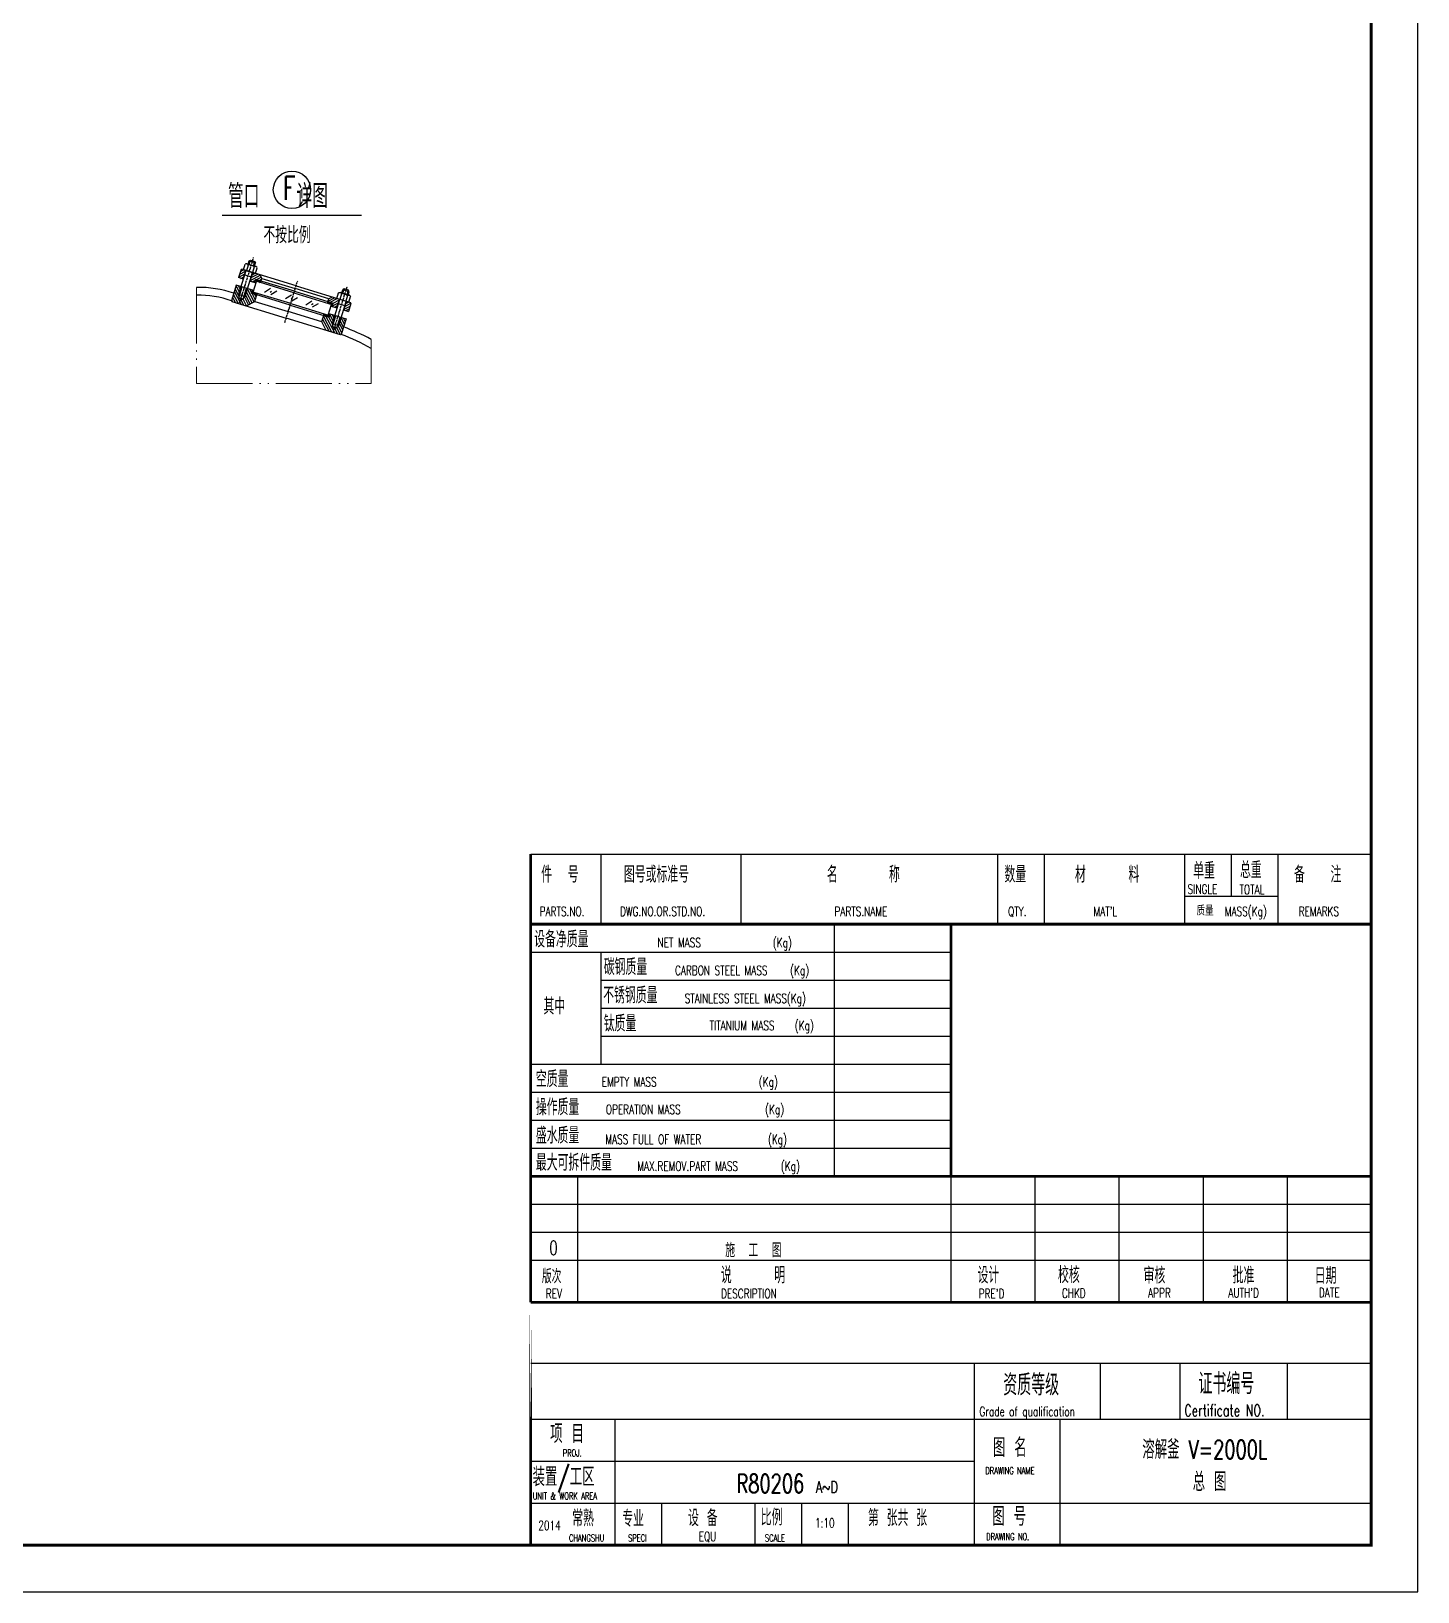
# Model space of a CAD drawing. Extents: x -24492 to -8511, y -379 to 8736.
# Drawn here: x -11481 to -8511, y -379 to 2964 of the extents above; entities that cross this region are included whole.
import ezdxf

# ---------------------------------------------------------------- set-up
doc = ezdxf.new("R2010")
doc.units = 0
doc.header["$MEASUREMENT"] = 0
doc.linetypes.add('ACAD_ISO04W100', pattern=[30.5, 24, -3, 0.5, -3])
doc.linetypes.add('ACAD_ISO05W100', pattern=[34, 24, -3, 0.5, -3, 0.5, -3])
for name, color, linetype in [('1中心线', 3, 'ACAD_ISO04W100'), ('3轮廓', 7, 'CONTINUOUS'), ('3轮廓、图框', 7, 'CONTINUOUS'), ('4文字、标注、剖面线', 5, 'CONTINUOUS'), ('4文字标注', 5, 'CONTINUOUS'), ('5剖面线', 4, 'CONTINUOUS')]:
    doc.layers.add(name, color=color, linetype=linetype)
doc.layers.add('双点划线', color=6, linetype='ACAD_ISO05W100', lineweight=18)
doc.styles.add('样式 2', font='ROMANS.shx', dxfattribs={"width": 0.75, "bigfont": 'hmhz.shx'})

# ---------------------------------------------------------------- blocks, each defined once
blk = doc.blocks.new('A$C21EA7D01')
at = {"layer": '3轮廓'}
for p, q in [((0, 0), (0, 10.5)), ((0, 0), (22.7, 0)), ((2.9, 12), (19.9, 12)), ((5.7, 10.5), (5.7, 0)), ((17, 10.5), (17, 0)), ((22.7, 0), (22.7, 10.5))]:
    blk.add_line(p, q, dxfattribs=at)
for centre, radius, start, end in [((2.9, 8.5), 3.48, 34.858, 145.142), ((11.4, 0.5), 11.5, 60.4605, 119.5395), ((19.9, 8.5), 3.48, 34.858, 145.142)]:
    blk.add_arc(centre, radius, start, end, dxfattribs=at)
blk = doc.blocks.new('管口符号')
at = {"layer": '4文字标注'}
blk.add_circle((-1249.14, -514.69), 4, dxfattribs=at)
at = {"layer": '4文字标注', "style": '样式 2', "width": 0.7}
for tag, p, height in [('A', (-1250.76, -516.64), 5), ('1', (-1247.74, -516.63), 2)]:
    blk.add_attdef(tag, p, '', height=height, dxfattribs=at)

msp = doc.modelspace()

# ---------------------------------------------------------------- hatches: boundary and pattern name
at = {"layer": '4文字、标注、剖面线'}
h = msp.add_hatch(dxfattribs=at)
h.set_pattern_fill('ANSI31', color=256, scale=36, angle=342.92205994, style=0)
h.set_pattern_definition([(27.922, (-11121.9335, 2366.815), (-2.107215, 3.976134), [])])
h.paths.add_polyline_path([(-11021.65653, 2451.51272), (-11030.25968, 2454.15577), (-11031.75918, 2453.36109), (-11037.04528, 2436.15478), (-11027.29504, 2433.15933)])
h.paths.add_polyline_path([(-10991.25871, 2442.17394), (-11006.74439, 2446.93144), (-11012.3829, 2428.57804), (-11002.63266, 2425.58258), (-11000.51822, 2432.4651), (-10989.04734, 2428.94104), (-10987.28531, 2434.67647)])
h.paths.add_polyline_path([(-10820.91624, 2389.84154), (-10836.40192, 2394.59903), (-10843.89939, 2390.62563), (-10845.66142, 2384.89019), (-10834.19055, 2381.36612), (-10836.30499, 2374.4836), (-10826.55474, 2371.48814)])
h.paths.add_polyline_path([(-10796.60626, 2381.11771), (-10797.40094, 2382.6172), (-10806.0041, 2385.26025), (-10811.64261, 2366.90685), (-10801.89237, 2363.9114)])
h = msp.add_hatch(dxfattribs=at)
h.set_pattern_fill('ANSI31', color=256, scale=36, angle=72.92205994, style=0)
h.set_pattern_definition([(117.922, (-11121.9335, 2366.815), (-3.976134, -2.107215), [])])
h.paths.add_polyline_path([(-11009.68079, 2402.64083), (-11007.56635, 2409.52336), (-11017.89014, 2412.69502), (-11023.17624, 2395.48871), (-11025.47042, 2396.19352), (-11027.23741, 2390.44194), (-11032.63961, 2389.20248), (-11036.41411, 2393.26119), (-11034.64711, 2399.01277), (-11036.94129, 2399.71759), (-11031.65519, 2416.9239), (-11041.97897, 2420.09556), (-11052.19877, 2386.83003), (-11051.40409, 2385.33053), (-11020.43273, 2375.81555), (-11002.4388, 2385.35172), (-10998.20992, 2399.11676)])
h.paths.add_polyline_path([(-10826.49712, 2328.77076), (-10831.89931, 2327.5313), (-10835.67382, 2331.59001), (-10833.90682, 2337.34159), (-10836.201, 2338.0464), (-10830.9149, 2355.25271), (-10841.23868, 2358.42438), (-10843.35312, 2351.54185), (-10854.824, 2355.06592), (-10859.05288, 2341.30087), (-10849.51671, 2323.30694), (-10818.54535, 2313.79196), (-10817.04586, 2314.58664), (-10806.82606, 2347.85217), (-10817.14985, 2351.02383), (-10822.43595, 2333.81752), (-10824.73012, 2334.52234)])
h = msp.add_hatch(dxfattribs=at)
h.set_pattern_fill('ANSI31', color=256, scale=12, angle=342.92205994, style=0)
h.set_pattern_definition([(27.92206, (-11121.9335, 2366.815), (-0.702405, 1.325378), [])])
h.paths.add_polyline_path([(-11000.51822, 2432.4651), (-11001.57544, 2429.02384), (-10990.10456, 2425.49977), (-10989.04734, 2428.94104)])
h.paths.add_polyline_path([(-11008.62357, 2406.08209), (-11009.68079, 2402.64083), (-10998.20992, 2399.11676), (-10997.1527, 2402.55803)])
h.paths.add_polyline_path([(-10835.24777, 2377.92486), (-10834.19055, 2381.36612), (-10845.66142, 2384.89019), (-10846.71864, 2381.44893)])
h.paths.add_polyline_path([(-10843.35312, 2351.54185), (-10842.2959, 2354.98311), (-10853.76678, 2358.50718), (-10854.824, 2355.06592)])

# ---------------------------------------------------------------- linework, layer by layer
at = {"layer": '1中心线', "ltscale": 0.2}
for p, q in [((-11030.46026, 2396.29628), (-11004.98839, 2479.20747)), ((-10937.77131, 2340.45832), (-10910.4123, 2429.51216)), ((-10834.60457, 2318.72565), (-10804.2481, 2417.53628))]:
    msp.add_line(p, q, dxfattribs=at)
at = {"layer": '1中心线'}
msp.add_line((-11034.82929, 2382.07504), (-11022.54528, 2422.0596), dxfattribs=at)
at = {"layer": '3轮廓'}
msp.add_lwpolyline([(-8611.28685, 7931.40926, 6, 6, 0), (-8611.28685, -278.59074, 6, 6, 0), (-14201.28685, -278.59074, 6, 6, 0), (-14201.28685, 7931.40926, 6, 6, 0), (-8611.28685, 7931.40926, 6, 6, 0), (-8611.28685, -278.59074, 0, 0, 0)], format="xyseb", dxfattribs=at)
at = {"layer": '3轮廓、图框'}
for p, q in [((-11014.73968, 2471.98404), (-11011.74069, 2473.5734)), ((-11014.55993, 2464.39676), (-11011.74069, 2473.5734)), ((-11011.74069, 2473.5734), (-11002.56399, 2470.75415)), ((-11031.75918, 2453.36109), (-11037.04528, 2436.15478)), ((-11036.94129, 2399.71759), (-11021.08299, 2451.33652)), ((-11031.75918, 2453.36109), (-11030.25968, 2454.15577)), ((-10913.83031, 2418.38649), (-11030.25968, 2454.15577)), ((-11027.29504, 2433.15933), (-11021.65653, 2451.51272)), ((-11023.98252, 2441.89852), (-11010.21747, 2437.66964)), ((-11023.17624, 2395.48871), (-11007.31794, 2447.10764)), ((-11016.8541, 2465.10157), (-11014.73968, 2471.98404)), ((-11014.73968, 2471.98404), (-11000.97463, 2467.75516)), ((-11012.3829, 2428.57804), (-11006.74439, 2446.93144)), ((-11005.38323, 2461.5775), (-11002.56399, 2470.75415)), ((-11003.08906, 2460.87269), (-11000.97463, 2467.75516)), ((-11002.56399, 2470.75415), (-11000.97463, 2467.75516)), ((-10991.25871, 2442.17394), (-10987.28531, 2434.67647)), ((-11041.97897, 2420.09556), (-11052.19877, 2386.83003)), ((-11004.69863, 2408.64234), (-11041.97897, 2420.09556)), ((-11026.72149, 2432.98312), (-11037.04528, 2436.15478)), ((-11036.41411, 2393.26119), (-11029.36101, 2416.21909)), ((-11027.23741, 2390.44194), (-11020.18431, 2413.39983)), ((-10999.76494, 2424.70156), (-11012.95644, 2428.75424)), ((-11009.68079, 2402.64083), (-11007.56635, 2409.52336)), ((-11005.75585, 2405.20108), (-10998.70772, 2428.14283)), ((-11002.63266, 2425.58258), (-11000.51822, 2432.4651)), ((-10918.4116, 2403.47435), (-11001.57544, 2429.02384)), ((-10917.35438, 2406.91561), (-11000.51822, 2432.4651)), ((-10990.10456, 2425.49977), (-10987.28531, 2434.67647)), ((-10987.28531, 2434.67647), (-10915.59235, 2412.65105)), ((-10917.35438, 2406.91561), (-10834.19055, 2381.36612)), ((-10843.89939, 2390.62563), (-10915.59235, 2412.65105)), ((-10913.83031, 2418.38649), (-10797.40094, 2382.6172)), ((-10816.11381, 2403.43038), (-10813.99939, 2410.31286)), ((-10811.0004, 2411.90222), (-10813.99939, 2410.31286)), ((-10800.23434, 2406.08397), (-10813.99939, 2410.31286)), ((-10813.81964, 2402.72557), (-10811.0004, 2411.90222)), ((-10801.8237, 2409.08296), (-10811.0004, 2411.90222)), ((-10804.64294, 2399.90632), (-10801.8237, 2409.08296)), ((-10800.23434, 2406.08397), (-10801.8237, 2409.08296)), ((-11052.19877, 2386.83003), (-11051.40409, 2385.33053)), ((-11051.40409, 2385.33053), (-10934.97472, 2349.56124)), ((-11023.17624, 2395.48871), (-11036.94129, 2399.71759)), ((-11032.63961, 2389.20248), (-11036.41411, 2393.26119)), ((-11036.41411, 2393.26119), (-11031.82576, 2391.85157)), ((-11032.63961, 2389.20248), (-11027.23741, 2390.44194)), ((-11027.23741, 2390.44194), (-11031.82576, 2391.85157)), ((-11020.43273, 2375.81555), (-11002.4388, 2385.35172)), ((-10926.51696, 2377.09134), (-11009.68079, 2402.64083)), ((-10925.45974, 2380.5326), (-11008.62357, 2406.08209)), ((-11002.4388, 2385.35172), (-10997.1527, 2402.55803)), ((-11002.4388, 2385.35172), (-10930.74584, 2363.32629)), ((-10926.51696, 2377.09134), (-10843.35312, 2351.54185)), ((-10925.45974, 2380.5326), (-10842.2959, 2354.98311)), ((-10918.4116, 2403.47435), (-10835.24777, 2377.92486)), ((-10846.71864, 2381.44893), (-10843.89939, 2390.62563)), ((-10845.16362, 2355.86413), (-10838.11549, 2378.80588)), ((-10836.40192, 2394.59903), (-10843.89939, 2390.62563)), ((-10839.17271, 2375.36462), (-10825.9812, 2371.31194)), ((-10836.30499, 2374.4836), (-10834.19055, 2381.36612)), ((-10836.201, 2338.0464), (-10820.34269, 2389.66534)), ((-10826.55474, 2371.48814), (-10820.91624, 2389.84154)), ((-10809.47717, 2375.99846), (-10823.24222, 2380.22734)), ((-10822.43595, 2333.81752), (-10806.57764, 2385.43645)), ((-10811.64261, 2366.90685), (-10806.0041, 2385.26025)), ((-10802.34876, 2399.2015), (-10800.23434, 2406.08397)), ((-10796.60626, 2381.11771), (-10801.89237, 2363.9114)), ((-10796.60626, 2381.11771), (-10797.40094, 2382.6172)), ((-10818.54535, 2313.79196), (-10934.97472, 2349.56124)), ((-10859.05288, 2341.30087), (-10930.74584, 2363.32629)), ((-10859.05288, 2341.30087), (-10853.76678, 2358.50718)), ((-10849.51671, 2323.30694), (-10859.05288, 2341.30087)), ((-10844.1064, 2359.30539), (-10806.82606, 2347.85217)), ((-10843.35312, 2351.54185), (-10841.23868, 2358.42438)), ((-10835.67382, 2331.59001), (-10828.62072, 2354.5479)), ((-10826.49712, 2328.77076), (-10819.44402, 2351.72865)), ((-10806.82606, 2347.85217), (-10817.04586, 2314.58664)), ((-10812.21615, 2367.08306), (-10801.89237, 2363.9114)), ((-10836.201, 2338.0464), (-10822.43595, 2333.81752)), ((-10835.67382, 2331.59001), (-10831.08547, 2330.18038)), ((-10831.89931, 2327.5313), (-10835.67382, 2331.59001)), ((-10831.89931, 2327.5313), (-10826.49712, 2328.77076)), ((-10826.49712, 2328.77076), (-10831.08547, 2330.18038)), ((-10817.04586, 2314.58664), (-10818.54535, 2313.79196)), ((-10411.28685, 1051.40926), (-10411.28685, 511.40926)), ((-10411.28685, 511.40926), (-10411.28685, 391.40926)), ((-10411.28685, 241.40926), (-8611.28685, 241.40926)), ((-10411.28685, 241.40926), (-8611.28685, 241.40926)), ((-10411.28685, 241.40926), (-8611.28685, 241.40926)), ((-10411.28685, 241.40926), (-8611.28685, 241.40926)), ((-8611.28685, 241.40926), (-8611.28685, -278.59074)), ((-10411.28685, -278.59074), (-8611.28685, -278.59074))]:
    msp.add_line(p, q, dxfattribs=at)
at = {"layer": '3轮廓、图框', "const_width": 6, "flags": 128}
for points in [[(-10411.28685, 1051.40926), (-10411.28685, 1201.40926)], [(-8611.28685, 1051.40926), (-8611.28685, 1201.40926)], [(-10411.28685, 511.40926), (-10411.28685, 1051.40926)], [(-10411.28685, 1051.40926), (-8611.28685, 1051.40926)], [(-10411.28685, 1051.40926), (-9511.28685, 1051.40926)], [(-9511.28685, 1051.40926), (-9511.28685, 511.40926)], [(-10411.28685, 241.40926), (-10411.28685, 511.40926)], [(-10411.28685, 511.40926), (-8611.28685, 511.40926)], [(-10411.28685, 511.40926), (-9511.28685, 511.40926)], [(-10411.28685, 241.40926), (-8611.28685, 241.40926), (-8611.28685, -278.59074), (-10411.28685, -278.59074)]]:
    msp.add_lwpolyline(points, dxfattribs=at)
msp.add_lwpolyline([(-10411.28685, 241.40926), (-10411.28685, -278.59074)], close=True, dxfattribs=at)
at = {"layer": '3轮廓、图框'}
for centre, radius, start, end in [((-11124.07441, 2173.3839), 242.0229, 71.49600969, 90.69684752), ((-11124.07441, 2173.3839), 225.2229, 71.38961216, 90.74883016), ((-10974.85482, 1895.76761), 447.56346, 60.3384501, 69.35383621), ((-10974.85482, 1895.76761), 464.36346, 61.51219182, 69.48308757)]:
    msp.add_arc(centre, radius, start, end, dxfattribs=at)
at = {"layer": '4文字、标注、剖面线'}
for p, q in [((-10968.5101, 2412.80329), (-10981.33543, 2404.24191)), ((-10955.47971, 2406.94803), (-10967.91509, 2399.65591)), ((-10966.25885, 2406.55542), (-10969.70939, 2404.37435)), ((-10923.62468, 2399.01365), (-10936.45, 2390.45227)), ((-10921.37342, 2392.76577), (-10924.82397, 2390.5847)), ((-10910.59428, 2393.15838), (-10923.02966, 2385.86627)), ((-10879.87961, 2386.03736), (-10892.70493, 2377.47598)), ((-10877.62835, 2379.78949), (-10881.0789, 2377.60842)), ((-10866.84922, 2380.1821), (-10879.28459, 2372.88998)), ((-10411.28685, 1201.40926), (-8611.28685, 1201.40926)), ((-10261.28685, 1201.40926), (-10261.28685, 1051.40926)), ((-9961.28685, 1201.40926), (-9961.28685, 1051.40926)), ((-9411.28685, 1201.40926), (-9411.28685, 1051.40926)), ((-9311.28685, 1201.40926), (-9311.28685, 1051.40926)), ((-9011.28685, 1201.40926), (-9011.28685, 1051.40926)), ((-8911.28685, 1201.40926), (-8911.28685, 1111.40926)), ((-8811.28685, 1201.40926), (-8811.28685, 1051.40926)), ((-9011.28685, 1111.40926), (-8811.28685, 1111.40926)), ((-9761.28685, 1051.40926), (-9761.28685, 511.40926)), ((-10411.28685, 991.40926), (-9511.28685, 991.40926)), ((-10261.28685, 991.40926), (-10261.28685, 751.40926)), ((-10261.28685, 931.40926), (-9511.28685, 931.40926)), ((-10261.28685, 871.40926), (-9511.28685, 871.40926)), ((-10261.28685, 811.40926), (-9511.28685, 811.40926)), ((-10411.28685, 751.40926), (-9511.28685, 751.40926)), ((-10411.28685, 691.40926), (-9511.28685, 691.40926)), ((-10411.28685, 631.40926), (-9511.28685, 631.40926)), ((-10411.28685, 571.40926), (-9511.28685, 571.40926)), ((-10311.28685, 511.40926), (-10311.28685, 241.40926)), ((-9511.28685, 511.40926), (-9511.28685, 241.40926)), ((-9331.28685, 511.40926), (-9331.28685, 241.40926)), ((-9151.28685, 511.40926), (-9151.28685, 241.40926)), ((-8971.28685, 511.40926), (-8971.28685, 241.40926)), ((-8791.28685, 511.40926), (-8791.28685, 241.40926)), ((-10411.28685, 451.40926), (-8611.28685, 451.40926)), ((-10411.28685, 391.40926), (-8611.28685, 391.40926)), ((-10411.28685, 331.40926), (-8611.28685, 331.40926)), ((-10411.28685, 111.40926), (-8611.28685, 111.40926)), ((-9461.6649, 111.40926), (-9461.6649, -278.59074)), ((-9191.28685, 111.40926), (-9191.28685, -8.59074)), ((-9021.28685, 111.40926), (-9021.28685, -8.59074)), ((-8791.28685, 111.40926), (-8791.28685, -8.59074)), ((-10411.28685, -8.59074), (-8611.28685, -8.59074)), ((-10231.28685, -8.59074), (-10231.28685, -278.59074)), ((-9278.21602, -8.59074), (-9278.21602, -278.59074)), ((-10411.28685, -98.59074), (-9461.6649, -98.59074)), ((-10411.28685, -188.59074), (-8611.28685, -188.59074)), ((-10131.28685, -188.59074), (-10131.28685, -278.59074)), ((-9931.28685, -188.59074), (-9931.28685, -278.59074)), ((-9831.28685, -188.59074), (-9831.28685, -278.59074)), ((-9731.28685, -188.59074), (-9731.28685, -278.59074))]:
    msp.add_line(p, q, dxfattribs=at)
at = {"layer": '4文字标注'}
msp.add_line((-11072.01203, 2569.84975), (-10774.05032, 2569.84975), dxfattribs=at)
msp.add_lwpolyline([(-8511.28685, -378.59074), (-8511.28685, 8031.40926), (-14451.28685, 8031.40926), (-14451.28685, -378.59074)], close=True, dxfattribs=at)
at = {"layer": '5剖面线'}
for p, q in [((-10836.201, 2338.0464), (-10830.9149, 2355.25271)), ((-10822.43595, 2333.81752), (-10817.14985, 2351.02383))]:
    msp.add_line(p, q, dxfattribs=at)
at = {"layer": '双点划线', "ltscale": 5}
for p, q in [((-11127.01789, 2415.3889), (-11127.01789, 2209.601)), ((-10753.36657, 2209.601), (-10753.36657, 2303.9053)), ((-11127.01789, 2209.601), (-10753.36657, 2209.601))]:
    msp.add_line(p, q, dxfattribs=at)

# ---------------------------------------------------------------- block references
at = {"layer": '3轮廓、图框', "yscale": 1.199999999999903, "zscale": 1.2, "rotation": 342.9220599443068}
for p, xscale in [((-11026.89887, 2453.12327), 1.200000000001252), ((-10800.76176, 2383.64971), -1.200000000001252)]:
    msp.add_blockref('A$C21EA7D01', p, dxfattribs=dict(at, xscale=xscale))
at = {"layer": '4文字标注'}
ref = msp.add_blockref('管口符号', (1568.68839, 7771.22113), dxfattribs=dict(at, xscale=9.999999995998223, yscale=9.999999996000952, zscale=9.999999996))
ref.add_attrib('1', '1', (-10908.07393, 2606.71546), dxfattribs={"height": 20, "style": '样式 2', "width": 0.7})
ref.add_attrib('A', 'F', (-10942.16206, 2602.82308), dxfattribs={"height": 50, "style": '样式 2', "width": 0.7})

# ---------------------------------------------------------------- texts
at = {"layer": '4文字、标注、剖面线', "style": '样式 2', "width": 0.7}
for s, height, p in [('件  号', 35, (-10388.93512, 1140.48041)), ('图号或标准号', 35, (-10211.79871, 1140.48041)), ('名      称', 35, (-9776.93324, 1140.48041)), ('数量', 35, (-9396.71496, 1140.48041)), ('材     料', 35, (-9245.63999, 1140.48041)), ('单重', 35, (-8992.36818, 1148.35176)), ('总重', 35, (-8892.14202, 1149.98542)), ('备   注', 35, (-8776.34302, 1140.48041)), ('SINGLE', 20, (-9004.45118, 1116.32173)), ('TOTAL', 20, (-8893.28114, 1115.73566)), ('PARTS.NO.', 20, (-10392.28497, 1068.66198)), ('DWG.NO.OR.STD.NO.', 20, (-10220.15639, 1068.66198)), ('PARTS.NAME', 20, (-9760.76993, 1068.66198)), ('QTY.', 20, (-9388.90156, 1068.66198)), ("MAT'L", 20, (-9205.97837, 1068.66198)), ('质量', 20, (-8985.13058, 1070.06195)), ('MASS(Kg)', 20, (-8924.67558, 1068.66198)), ('REMARKS', 20, (-8766.43273, 1068.66198)), ('设备净质量', 35, (-10404.03768, 1001.62347)), ('NET MASS              (Kg)', 20, (-10139.8128, 1001.87242)), ('碳钢质量', 35, (-10254.93789, 942.24418)), ('CARBON STEEL MASS   (Kg)', 20, (-10102.30448, 942.43834)), ('不锈钢质量', 35, (-10256.23295, 881.56494)), ('STAINLESS STEEL MASS(Kg)', 20, (-10081.6159, 882.31368)), ('其中', 35, (-10383.99682, 857.94174)), ('钛质量', 35, (-10254.93789, 821.27032)), ('TITANIUM MASS   (Kg)', 20, (-10028.40399, 824.24104)), ('空质量', 35, (-10400.37641, 702.28872)), ('EMPTY MASS                    (Kg)', 20, (-10259.20019, 703.68929)), ('操作质量', 35, (-10400.37641, 642.02881)), ('OPERATION MASS                (Kg)', 20, (-10250.44489, 644.57287)), ('盛水质量', 35, (-10400.37641, 581.3043)), ('MASS FULL OF WATER            (Kg)', 20, (-10251.40917, 580.53009)), ('最大可拆件质量', 35, (-10400.37641, 523.24344)), ('MAX.REMOV.PART MASS       (Kg)', 20, (-10183.24504, 522.97177)), ('0', 30, (-10371.52926, 342.93034)), ('施  工  图', 30, (-9994.72269, 338.04431)), ('版次', 30, (-10387.45563, 282.13894)), ('说     明', 35, (-10004.22598, 282.13894)), ('设计', 35, (-9454.27171, 282.13894)), ('校核', 35, (-9281.95358, 282.51171)), ('审核', 35, (-9098.65101, 281.321)), ('批准', 35, (-8907.89563, 281.69516)), ('日期', 35, (-8732.12503, 280.81502)), ('REV', 20, (-10378.88822, 250.18006)), ('DESCRIPTION', 20, (-10003.76701, 250.18006)), ("PRE'D", 20, (-9451.86002, 250.18006)), ('CHKD', 20, (-9273.556, 251.08453)), ('APPR', 20, (-9088.88608, 251.50203)), ("AUTH'D", 20, (-8916.99737, 251.65483)), ('DATE', 20, (-8723.13147, 252.22009)), ('资质等级', 45, (-9399.27097, 42.11074)), ('证书编号', 45, (-8981.08763, 44.5814)), ('Grade of qualification', 20, (-9450.16136, -2.39292)), ('Certificate NO.', 25, (-9011.24327, -2.58835)), ('项 目', 40, (-10369.74559, -60.05316)), ('图 名', 40, (-9421.38331, -89.74149)), ('溶解釜 V=2000L', 40, (-9101.44305, -93.82409)), ('PROJ.', 15, (-10342.71466, -88.65041)), ('装置/工区', 40, (-10407.36346, -152.3158)), ('R80206', 40, (-9970.63515, -166.65238)), ('DRAWING NAME', 15, (-9437.5704, -126.38498)), ('总 图', 40, (-8993.41355, -162.95258)), ('UNIT & WORK AREA', 15, (-10406.8929, -180.99876)), ('A~D', 25, (-9800.6405, -166.65238)), ('常熟', 35, (-10322.54803, -238.40299)), ('专业', 35, (-10215.29899, -239.24857)), ('设 备', 35, (-10074.44211, -237.97093)), ('比例', 35, (-9918.58203, -236.67345)), ('第 张共 张', 35, (-9689.017, -237.74744)), ('图 号', 40, (-9422.80573, -237.21026)), ('2014', 20, (-10395.14253, -246.4274)), ('1:10', 20, (-9802.42266, -241.16953)), ('CHANGSHU', 15, (-10329.34994, -270.87809)), ('SPECI', 15, (-10202.77707, -270.83487)), ('EQU', 20, (-10051.62087, -270.06711)), ('SCALE', 15, (-9909.66155, -270.83487)), ('DRAWING NO.', 15, (-9435.80668, -267.84542))]:
    msp.add_text(s, height=height, dxfattribs=at).set_placement(p)
at = {"layer": '4文字标注', "style": '样式 2'}
for s, height, width, p in [('管口   详图', 50.688, 0.7, (-11059.83095, 2585.29741)), ('不按比例', 35.4816, 0.75, (-10983.80657, 2509.84263))]:
    msp.add_text(s, height=height, dxfattribs=dict(at, width=width)).set_placement(p)

doc.saveas('drawing.dxf')
